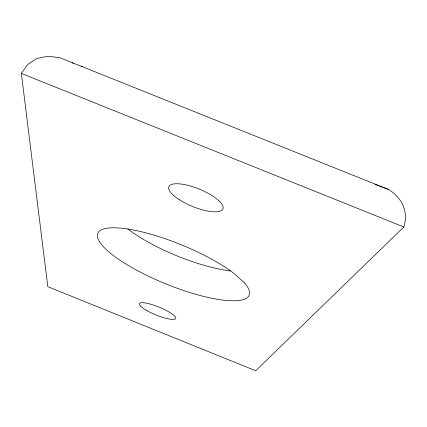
<?xml version="1.0" encoding="UTF-8"?>
<svg xmlns="http://www.w3.org/2000/svg" width="427" height="427" viewBox="0 0 427 427"><rect width="100%" height="100%" fill="white"/><g stroke="black" fill="none" stroke-linecap="round" stroke-linejoin="round"><path stroke-width="0.64" d="M82.315 66.745L59.865 57.693L47.883 56.247L36.93 58.478L27.846 64.328L21.35 73.423L47.808 286.672L255.698 370.753L403.83 226.967C408.879 211.707 401.658 196.991 388.047 189.284L81.173 66.233M374.933 184.4L388.047 189.284M21.35 73.423L403.83 226.967M72.008 62.614L73.102 63.372M230.505 270.99A81.098 23.149 22.2 0 1 127.833 229.027M244.383 282.829L234.284 273.648A81.776 21.019 22.2 0 0 106.403 228.328A81.776 21.019 22.2 0 0 168.852 285.092A81.776 21.019 22.2 0 0 244.383 282.829M147.037 310.685A19.605 4.201 22.2 0 0 175.7 318.462A19.605 4.201 22.2 0 0 149.914 303.997A19.605 4.201 22.2 0 0 147.037 310.685M179.175 199.639A29.223 9.33 22.3 0 0 222.905 208.91A29.223 9.33 22.3 0 0 185.569 184.795A29.223 9.33 22.3 0 0 179.175 199.639"/></g></svg>
